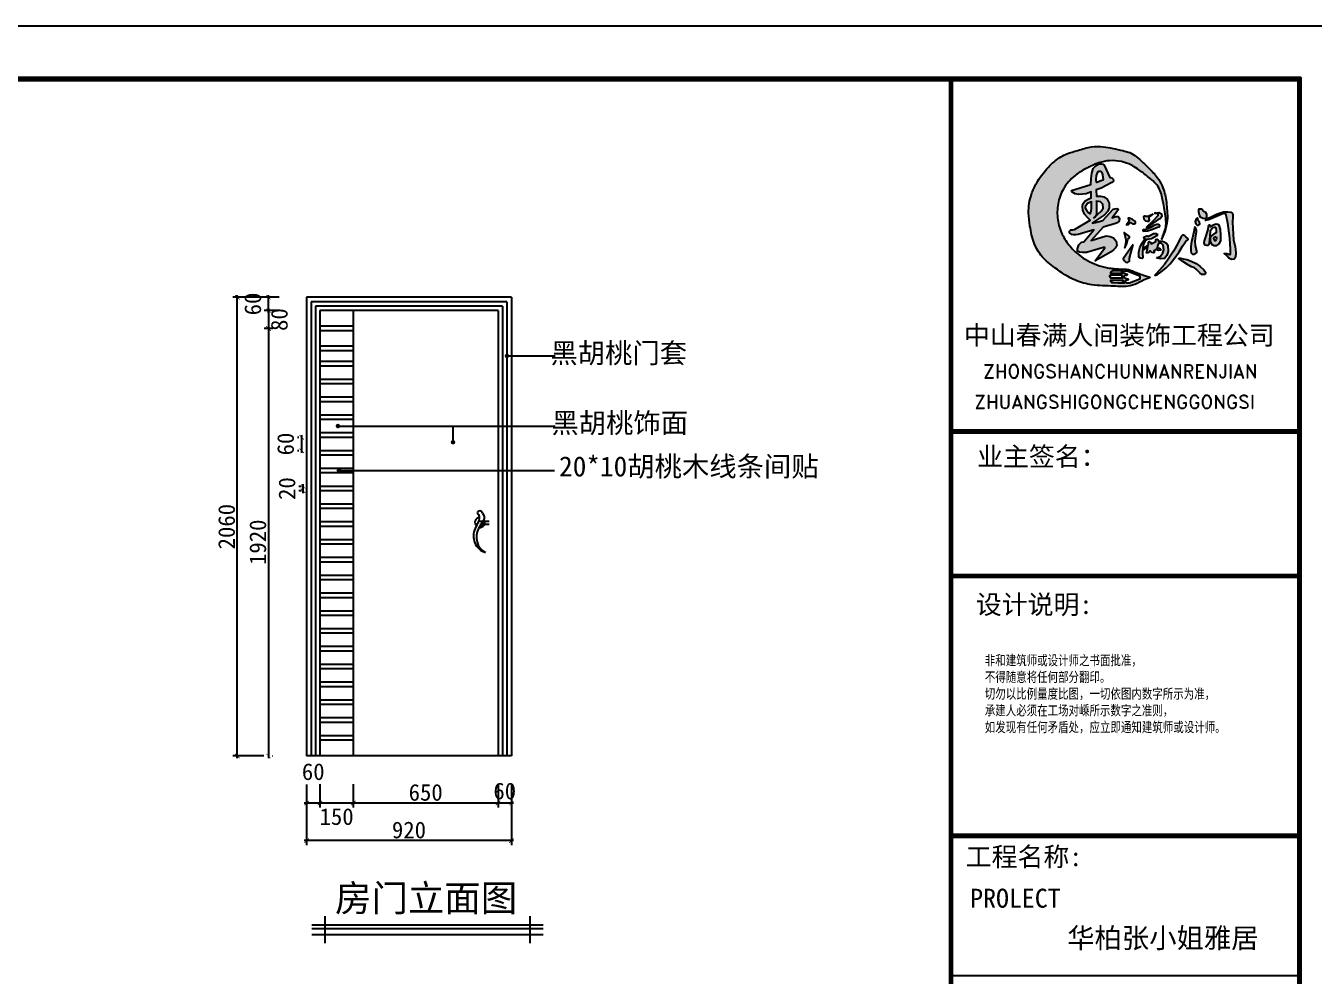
# Model space of a CAD drawing. Header units: millimetres. Extents: x 71641 to 191108, y -23091 to 29972.
# Drawn here: x 113470 to 119255, y -5407 to -1139 of the extents above; entities that cross this region are included whole.
import ezdxf

# ---------------------------------------------------------------- set-up
doc = ezdxf.new("R2010")
doc.units = ezdxf.units.MM
doc.layers.add('00', color=1, linetype='Continuous')
doc.layers.add('家', color=1, linetype='Continuous')
doc.styles.add('2121212', font='SIMFANG.TTF', dxfattribs={"height": 180})
doc.styles.add('30', font='SimSun.ttf', dxfattribs={"height": 75})
doc.styles.add('ROMAND', font='romand.shx', dxfattribs={"height": 100})
doc.styles.get("Standard").update_dxf_attribs({"font": 'SimSun.ttf', "height": 150})
doc.styles.add('STYLE-50B', font='SimSun.ttf', dxfattribs={"width": 0.766, "height": 150})
doc.dimstyles.new('30', dxfattribs={"dimscale": 0, "dimtxt": 90, "dimasz": 20, "dimexe": 20, "dimexo": 20, "dimgap": 10, "dimtad": 1, "dimdec": 0, "dimzin": 0, "dimdsep": 46, "dimtxsty": '30', "dimblk": 'ARCHTICK', "dimcen": 20, "dimdle": 10, "dimclrd": 8, "dimclre": 8, "dimclrt": 2, "dimadec": 0, "dimazin": 0, "dimtfac": 1, "dimtdec": 0, "dimtmove": 2, "dimatfit": 3, "dimldrblk": 'DOT', "dimfxl": 0, "dimtolj": 2, "dimtzin": 0, "dimlwd": -1, "dimarcsym": 0})

# ---------------------------------------------------------------- blocks, each defined once
blk = doc.blocks.new('_ARCHTICK')
at = {"color": 0, "linetype": 'ByBlock', "const_width": 0.15}
blk.add_lwpolyline([(-0.5, -0.5), (0.5, 0.5)], dxfattribs=at)
blk = doc.blocks.new('*D420')
at = {"color": 8, "lineweight": -2}
for p, q in [((114730.4, -4597.1), (114730.4, -4818.4)), ((115650.4, -4596.7), (115650.4, -4818.4))]:
    blk.add_line(p, q, dxfattribs=at)
at = {"color": 8}
blk.add_line((115660.4, -4798.4), (114720.4, -4798.4), dxfattribs=at)
at = {"layer": 'Defpoints', "color": 0}
for p in [(114730.4, -4577.1), (115650.4, -4576.7), (114730.4, -4798.4)]:
    blk.add_point(p, dxfattribs=at)
at = {"color": 8, "xscale": 20, "yscale": 20, "zscale": 20, "rotation": 180}
blk.add_blockref('_ARCHTICK', (114730.4, -4798.4), dxfattribs=at)
at = {"color": 8, "xscale": 20, "yscale": 20, "zscale": 20}
blk.add_blockref('_ARCHTICK', (115650.4, -4798.4), dxfattribs=at)
at = {"color": 2, "insert": (115190.4, -4750.9), "char_height": 75, "attachment_point": 5, "style": '30'}
blk.add_mtext('\\A2;920', dxfattribs=at)
blk = doc.blocks.new('_Dot')
at = {"color": 0, "linetype": 'ByBlock', "lineweight": -2}
blk.add_line((-0.5, 0), (-1, 0), dxfattribs=at)
at = {"color": 0, "linetype": 'ByBlock', "const_width": 0.5}
blk.add_lwpolyline([(-0.25, 0, 1), (0.25, 0, 1)], format="xyb", close=True, dxfattribs=at)
blk = doc.blocks.new('DOT')
at = {"color": 0, "linetype": 'ByBlock'}
blk.add_line((-0.5, 0), (-1, 0), dxfattribs=at)
at = {"color": 0, "linetype": 'ByBlock', "const_width": 0.5}
blk.add_lwpolyline([(-0.25, 0, 1), (0.25, 0, 1)], format="xyb", close=True, dxfattribs=at)
blk = doc.blocks.new('*D421')
at = {"color": 8, "lineweight": -2}
for p, q in [((114790.4, -4545.3), (114790.4, -4649.6)), ((114940.4, -4545.3), (114940.4, -4649.6))]:
    blk.add_line(p, q, dxfattribs=at)
at = {"color": 8}
blk.add_line((114950.4, -4629.6), (114780.4, -4629.6), dxfattribs=at)
at = {"layer": 'Defpoints', "color": 0}
for p in [(114790.4, -4525.3), (114940.4, -4525.3), (114790.4, -4629.6)]:
    blk.add_point(p, dxfattribs=at)
at = {"color": 8, "xscale": 20, "yscale": 20, "zscale": 20, "rotation": 180}
blk.add_blockref('_ARCHTICK', (114790.4, -4629.6), dxfattribs=at)
at = {"color": 8, "xscale": 20, "yscale": 20, "zscale": 20}
blk.add_blockref('_ARCHTICK', (114940.4, -4629.6), dxfattribs=at)
at = {"color": 2, "insert": (114865.4, -4690.9), "char_height": 75, "attachment_point": 5, "style": '30'}
blk.add_mtext('\\A2;150', dxfattribs=at)
blk = doc.blocks.new('*D438')
at = {"color": 8, "lineweight": -2}
for p, q in [((114940.4, -4545.3), (114940.4, -4649.6)), ((115590.4, -4545.3), (115590.4, -4649.6))]:
    blk.add_line(p, q, dxfattribs=at)
at = {"color": 8}
blk.add_line((115600.4, -4629.6), (114930.4, -4629.6), dxfattribs=at)
at = {"layer": 'Defpoints', "color": 0}
for p in [(114940.4, -4525.3), (115590.4, -4525.3), (114940.4, -4629.6)]:
    blk.add_point(p, dxfattribs=at)
at = {"color": 8, "xscale": 20, "yscale": 20, "zscale": 20, "rotation": 180}
blk.add_blockref('_ARCHTICK', (114940.4, -4629.6), dxfattribs=at)
at = {"color": 8, "xscale": 20, "yscale": 20, "zscale": 20}
blk.add_blockref('_ARCHTICK', (115590.4, -4629.6), dxfattribs=at)
at = {"color": 2, "insert": (115265.4, -4582.1), "char_height": 75, "attachment_point": 5, "style": '30'}
blk.add_mtext('\\A2;650', dxfattribs=at)
blk = doc.blocks.new('*D439')
at = {"color": 8, "lineweight": -2}
for p, q in [((114537.9, -2358.2), (114399.2, -2358.2)), ((114537.9, -4418.2), (114399.2, -4418.2))]:
    blk.add_line(p, q, dxfattribs=at)
at = {"color": 8}
blk.add_line((114419.2, -4428.2), (114419.2, -2348.2), dxfattribs=at)
at = {"layer": 'Defpoints', "color": 0}
for p in [(114419.2, -2358.2), (114557.9, -2358.2), (114557.9, -4418.2)]:
    blk.add_point(p, dxfattribs=at)
at = {"color": 8, "xscale": 20, "yscale": 20, "zscale": 20}
for p, rotation in [((114419.2, -2358.2), 90), ((114419.2, -4418.2), 270)]:
    blk.add_blockref('_ARCHTICK', p, dxfattribs=dict(at, rotation=rotation))
at = {"color": 2, "insert": (114371.7, -3388.2), "char_height": 75, "attachment_point": 5, "rotation": 90, "style": '30'}
blk.add_mtext('\\A2;2060', dxfattribs=at)
blk = doc.blocks.new('*D440')
at = {"color": 8, "lineweight": -2}
for p, q in [((114578.7, -2498.2), (114539.4, -2498.2)), ((114577.9, -4418.2), (114579.4, -4418.2))]:
    blk.add_line(p, q, dxfattribs=at)
at = {"color": 8}
blk.add_line((114559.4, -2488.2), (114559.4, -4428.2), dxfattribs=at)
at = {"layer": 'Defpoints', "color": 0}
for p in [(114598.7, -2498.2), (114557.9, -4418.2), (114559.4, -4418.2)]:
    blk.add_point(p, dxfattribs=at)
at = {"color": 8, "xscale": 20, "yscale": 20, "zscale": 20}
for p, rotation in [((114559.4, -2498.2), 90), ((114559.4, -4418.2), 270)]:
    blk.add_blockref('_ARCHTICK', p, dxfattribs=dict(at, rotation=rotation))
at = {"color": 2, "insert": (114511.9, -3458.2), "char_height": 75, "attachment_point": 5, "rotation": 90, "style": '30'}
blk.add_mtext('\\A2;1920', dxfattribs=at)
blk = doc.blocks.new('*D441')
at = {"color": 8, "lineweight": -2}
for p, q in [((114730.4, -4545.6), (114730.4, -4649.6)), ((114790.4, -4545.3), (114790.4, -4649.6))]:
    blk.add_line(p, q, dxfattribs=at)
at = {"color": 8}
blk.add_line((114800.4, -4629.6), (114720.4, -4629.6), dxfattribs=at)
at = {"layer": 'Defpoints', "color": 0}
for p in [(114730.4, -4525.6), (114790.4, -4525.3), (114730.4, -4629.6)]:
    blk.add_point(p, dxfattribs=at)
at = {"color": 8, "xscale": 20, "yscale": 20, "zscale": 20, "rotation": 180}
blk.add_blockref('_ARCHTICK', (114730.4, -4629.6), dxfattribs=at)
at = {"color": 8, "xscale": 20, "yscale": 20, "zscale": 20}
blk.add_blockref('_ARCHTICK', (114790.4, -4629.6), dxfattribs=at)
at = {"color": 2, "insert": (114760.4, -4489.1), "char_height": 75, "attachment_point": 5, "style": '30'}
blk.add_mtext('\\A2;60', dxfattribs=at)
blk = doc.blocks.new('*D415')
at = {"color": 8, "lineweight": -2}
for p, q in [((114695.3, -2987.2), (114689.2, -2987.2)), ((114695.3, -3047.2), (114689.2, -3047.2))]:
    blk.add_line(p, q, dxfattribs=at)
at = {"color": 8}
blk.add_line((114709.2, -3057.2), (114709.2, -2977.2), dxfattribs=at)
at = {"layer": 'Defpoints', "color": 0}
for p in [(114709.2, -2987.2), (114715.3, -2987.2), (114715.3, -3047.2)]:
    blk.add_point(p, dxfattribs=at)
at = {"color": 8, "xscale": 20, "yscale": 20, "zscale": 20}
for p, rotation in [((114709.2, -2987.2), 90), ((114709.2, -3047.2), 270)]:
    blk.add_blockref('_ARCHTICK', p, dxfattribs=dict(at, rotation=rotation))
at = {"color": 2, "insert": (114636.7, -3017.2), "char_height": 75, "attachment_point": 5, "rotation": 90, "style": '30'}
blk.add_mtext('\\A2;60', dxfattribs=at)
blk = doc.blocks.new('*D416')
at = {"color": 8, "lineweight": -2}
for p, q in [((114708.4, -3207.2), (114695.3, -3207.2)), ((114708.4, -3227.2), (114695.3, -3227.2))]:
    blk.add_line(p, q, dxfattribs=at)
at = {"color": 8}
blk.add_line((114715.3, -3237.2), (114715.3, -3197.2), dxfattribs=at)
at = {"layer": 'Defpoints', "color": 0}
for p in [(114715.3, -3207.2), (114728.4, -3207.2), (114728.4, -3227.2)]:
    blk.add_point(p, dxfattribs=at)
at = {"color": 8, "xscale": 20, "yscale": 20, "zscale": 20}
for p, rotation in [((114715.3, -3207.2), 90), ((114715.3, -3227.2), 270)]:
    blk.add_blockref('_ARCHTICK', p, dxfattribs=dict(at, rotation=rotation))
at = {"color": 2, "insert": (114642.8, -3217.2), "char_height": 75, "attachment_point": 5, "rotation": 90, "style": '30'}
blk.add_mtext('\\A2;20', dxfattribs=at)
blk = doc.blocks.new('*D417')
at = {"color": 8, "lineweight": -2}
for p, q in [((114608, -2358.2), (114539.4, -2358.2)), ((114608, -2418.2), (114539.4, -2418.2))]:
    blk.add_line(p, q, dxfattribs=at)
at = {"color": 8}
blk.add_line((114559.4, -2428.2), (114559.4, -2348.2), dxfattribs=at)
at = {"layer": 'Defpoints', "color": 0}
for p in [(114559.4, -2358.2), (114628, -2358.2), (114628, -2418.2)]:
    blk.add_point(p, dxfattribs=at)
at = {"color": 8, "xscale": 20, "yscale": 20, "zscale": 20}
for p, rotation in [((114559.4, -2358.2), 90), ((114559.4, -2418.2), 270)]:
    blk.add_blockref('_ARCHTICK', p, dxfattribs=dict(at, rotation=rotation))
at = {"color": 2, "insert": (114489.3, -2388.2), "char_height": 75, "attachment_point": 5, "rotation": 90, "style": '30'}
blk.add_mtext('\\A2;60', dxfattribs=at)
blk = doc.blocks.new('*D418')
at = {"color": 8, "lineweight": -2}
for p, q in [((114608, -2418.2), (114539.4, -2418.2)), ((114578.7, -2498.2), (114539.4, -2498.2))]:
    blk.add_line(p, q, dxfattribs=at)
at = {"color": 8}
blk.add_line((114559.4, -2408.2), (114559.4, -2508.2), dxfattribs=at)
at = {"layer": 'Defpoints', "color": 0}
for p in [(114628, -2418.2), (114559.4, -2498.2), (114598.7, -2498.2)]:
    blk.add_point(p, dxfattribs=at)
at = {"color": 8, "xscale": 20, "yscale": 20, "zscale": 20}
for p, rotation in [((114559.4, -2418.2), 90), ((114559.4, -2498.2), 270)]:
    blk.add_blockref('_ARCHTICK', p, dxfattribs=dict(at, rotation=rotation))
at = {"color": 2, "insert": (114608.4, -2458.2), "char_height": 75, "attachment_point": 5, "rotation": 90, "style": '30'}
blk.add_mtext('\\A2;80', dxfattribs=at)
blk = doc.blocks.new('*D419')
at = {"color": 8, "lineweight": -2}
for p, q in [((115590.4, -4545.3), (115590.4, -4649.6)), ((115650.4, -4545.3), (115650.4, -4649.6))]:
    blk.add_line(p, q, dxfattribs=at)
at = {"color": 8}
blk.add_line((115660.4, -4629.6), (115580.4, -4629.6), dxfattribs=at)
at = {"layer": 'Defpoints', "color": 0}
for p in [(115590.4, -4525.3), (115650.4, -4525.3), (115590.4, -4629.6)]:
    blk.add_point(p, dxfattribs=at)
at = {"color": 8, "xscale": 20, "yscale": 20, "zscale": 20, "rotation": 180}
blk.add_blockref('_ARCHTICK', (115590.4, -4629.6), dxfattribs=at)
at = {"color": 8, "xscale": 20, "yscale": 20, "zscale": 20}
blk.add_blockref('_ARCHTICK', (115650.4, -4629.6), dxfattribs=at)
at = {"color": 2, "insert": (115620.4, -4575.9), "char_height": 75, "attachment_point": 5, "style": '30'}
blk.add_mtext('\\A2;60', dxfattribs=at)

msp = doc.modelspace()

# ---------------------------------------------------------------- hatches: boundary and pattern name
at = {"lineweight": -2}
h = msp.add_hatch(color=8, dxfattribs=at)
edge = h.paths.add_edge_path()
edge.add_spline(control_points=[(118265, -2206.6), (118255.3, -2202.6), (118233.2, -2191.8), (118193.9, -2165.9), (118152.7, -2124.9), (118128.8, -2087.1), (118120, -2066.8), (118119.6, -2065.9)], knot_values=[22078.908695, 22078.908695, 22078.908695, 22078.908695, 22412.037046, 22864.417059, 23573.352389, 24248.663515, 24278.339872, 24278.339872, 24278.339872, 24278.339872], degree=3, periodic=0)
edge.add_line((118119.6, -2065.9), (117987.3, -2081))
edge.add_spline(control_points=[(117987.3, -2081), (117990.1, -2092.8), (117999.9, -2126.7), (118031.7, -2180.5), (118099, -2233.2), (118171.8, -2282.1), (118234.7, -2298.9), (118262, -2302.5), (118264.3, -2302.8)], knot_values=[12526.980967, 12526.980967, 12526.980967, 12526.980967, 12912.76376, 13656.443057, 14467.926065, 15619.199217, 16432.672519, 16505.49519, 16505.49519, 16505.49519, 16505.49519], degree=3, periodic=0)
edge.add_line((118264.3, -2302.8), (118265, -2206.6))
edge = h.paths.add_edge_path()
edge.add_spline(control_points=[(118119.6, -2065.9), (118110.8, -2045.3), (118098.8, -1999.9), (118103, -1929.1), (118123.5, -1877.6), (118141.3, -1852.7), (118145.7, -1847.2)], knot_values=[24278.339872, 24278.339872, 24278.339872, 24278.339872, 24990.75798, 25753.853245, 26502.771788, 26725.483087, 26725.483087, 26725.483087, 26725.483087], degree=3, periodic=0)
edge.add_line((118145.7, -1847.2), (118058.3, -1777.6))
edge.add_spline(control_points=[(118058.3, -1777.6), (118057.2, -1778.8), (118038.9, -1799.4), (118010.5, -1836.9), (117980, -1903.4), (117968.8, -1971), (117978, -2032.6), (117984, -2066.9), (117987.3, -2081)], knot_values=[9052.726852, 9052.726852, 9052.726852, 9052.726852, 9101.944213, 9929.860353, 10544.164147, 11423.717054, 12065.484855, 12526.980967, 12526.980967, 12526.980967, 12526.980967], degree=3, periodic=0)
edge.add_line((117987.3, -2081), (118119.6, -2065.9))
edge = h.paths.add_edge_path()
edge.add_spline(control_points=[(118145.7, -1847.2), (118158.3, -1831.3), (118186.2, -1805.2), (118223.9, -1783.1), (118260.6, -1764.7), (118297.9, -1748.8), (118347.9, -1742.1), (118380.3, -1746.2), (118395.6, -1750.2)], knot_values=[26725.483087, 26725.483087, 26725.483087, 26725.483087, 27368.223838, 27920.784045, 28117.800611, 28678.884262, 29205.082751, 29708.300033, 29708.300033, 29708.300033, 29708.300033], degree=3, periodic=0)
edge.add_line((118395.6, -1750.2), (118407.9, -1702.4))
edge.add_spline(control_points=[(118407.9, -1702.4), (118403.8, -1701.4), (118370.6, -1693.8), (118320.9, -1681.3), (118251, -1679.2), (118197.9, -1698.8), (118140.7, -1712.8), (118094.2, -1740.4), (118068.7, -1766), (118058.3, -1777.6)], knot_values=[5035.937639, 5035.937639, 5035.937639, 5035.937639, 5168.823273, 6115.22021, 6678.484335, 7362.56903, 7901.570556, 8555.150084, 9052.726852, 9052.726852, 9052.726852, 9052.726852], degree=3, periodic=0)
edge.add_line((118058.3, -1777.6), (118145.7, -1847.2))
edge = h.paths.add_edge_path()
edge.add_spline(control_points=[(118395.6, -1750.2), (118398.3, -1750.9), (118413.8, -1755.2), (118439, -1766), (118474.7, -1790), (118515.4, -1820.3), (118563, -1862.7), (118577.6, -1931.7), (118587.2, -1984), (118590.6, -2019.7), (118589.5, -2041.2), (118586.8, -2056), (118567, -2104.2), (118571.7, -2094.2), (118578.2, -2080.5), (118588.7, -2050.4), (118598.7, -2004.5), (118593.6, -1961.2), (118590.5, -1912.5), (118578.1, -1864.3), (118549.7, -1816), (118517.8, -1782.5), (118477.3, -1744.5), (118444.3, -1712.8), (118414.4, -1704), (118407.9, -1702.4)], knot_values=[29708.300033, 29708.300033, 29708.300033, 29708.300033, 29797.016202, 30219.334531, 30576.066107, 31166.961224, 31854.609826, 32527.805429, 33346.145394, 33558.688985, 33686.826136, 33998.293275, 34349.980564, 34349.980564, 34349.980564, 34833.989407, 35367.457213, 35826.6748, 36215.832047, 36925.939156, 37388.482191, 37988.741176, 38391.375961, 39174.849041, 39385.918203, 39385.918203, 39385.918203, 39385.918203], degree=3, periodic=0)
edge.add_line((118407.9, -1702.4), (118395.6, -1750.2))
h = msp.add_hatch(color=8, dxfattribs=at)
h.paths.add_polyline_path([(118325.1, -1917), (118311.2, -1907.5), (118296.4, -1904), (118277.3, -1904), (118276.5, -1875.4), (118299, -1867.6), (118345.9, -1843.3), (118353.7, -1837.3), (118352.8, -1826.9), (118346.8, -1821.7), (118338.1, -1819.9), (118312.9, -1765.3), (118306.8, -1760.1), (118299, -1758.4), (118289.5, -1759.2), (118276.5, -1767), (118263.5, -1780), (118256.5, -1800.9), (118253.1, -1825.1), (118252.2, -1851.1), (118165.4, -1878.9), (118167.2, -1884.9), (118181.9, -1893.6), (118198.4, -1897.1), (118214.9, -1895.4), (118231.4, -1892.8), (118253.1, -1884.9), (118253.1, -1911), (118242.6, -1915.3), (118226.2, -1924.8), (118216.6, -1938.7), (118214.9, -1952.6), (118215.7, -1966.4), (118223.6, -1984.7), (118238.3, -2001.1), (118249.6, -2011.5), (118178.4, -2053.1), (118171.5, -2054.9), (118162.8, -2055.7), (118156.8, -2060.9), (118156.8, -2068.7), (118167.2, -2075.7), (118176.7, -2077.4), (118185.4, -2077.4), (118195.8, -2075.7), (118266.1, -2054.9), (118221, -2108.6), (118209.7, -2111.2), (118198.4, -2122.5), (118192.3, -2139.8), (118192.3, -2151.1), (118201, -2155.4), (118214.9, -2156.3), (118232.2, -2156.3), (118308.6, -2133.8), (118314.7, -2134.6), (118315.5, -2136.4), (118271.3, -2194.5), (118344.2, -2153.7), (118356.3, -2143.3), (118363.2, -2135.5), (118368.4, -2123.4), (118365.8, -2106), (118353.7, -2091.3), (118338.9, -2084.4), (118320.7, -2082.6), (118253.1, -2103.4), (118253.1, -2102.6), (118307.7, -2042.7), (118363.2, -2027.1), (118370.2, -2023.7), (118379.7, -2015.9), (118381.5, -2002.9), (118374.5, -1995.9), (118364.1, -1995.9), (118348.5, -2001.1), (118373.7, -1969), (118374.5, -1962.1), (118369.3, -1959.5), (118360.6, -1960.4), (118352.8, -1962.1), (118306, -2013.3), (118273.9, -2022.8), (118259.1, -2025.4), (118259.1, -2023.7), (118286, -2006.3), (118313.8, -1987.3), (118328.5, -1970.8), (118334.6, -1956), (118334.6, -1936.1)])
h.paths.add_polyline_path([(118306.8, -1939.6), (118307.7, -1957.8), (118299, -1970.8), (118284.3, -1984.7), (118275.2, -1992.5), (118272.1, -1996.8), (118265.2, -2001.1), (118275.2, -1992.5), (118276.5, -1990.7), (118277.3, -1979.4), (118278.2, -1924.8), (118278.2, -1925.7), (118296.4, -1930)], flags=16)
h.paths.add_polyline_path([(118253.1, -1958.6), (118252.2, -1970.8), (118249.6, -1979.4), (118248.7, -1982.9), (118238.3, -1976), (118232.2, -1966.4), (118228.8, -1956), (118230.5, -1946.5), (118237.4, -1936.1), (118250.5, -1929.2), (118253.9, -1926.6)], flags=16)
h.paths.add_polyline_path([(118275.6, -1843.3), (118274.7, -1829.5), (118276.5, -1811.3), (118281.7, -1795.6), (118288.6, -1793), (118297.3, -1793), (118304.2, -1801.7), (118307.7, -1818.2), (118308.6, -1828.6)], flags=16)
h = msp.add_hatch(color=8, dxfattribs=at)
h.paths.add_polyline_path([(118603, -2183), (118583.1, -2210.7), (118560.6, -2237), (118542.6, -2255.8), (118540.7, -2256.9), (118539.6, -2258.8), (118544.1, -2259.5), (118551.2, -2255.8), (118567, -2245.6), (118590.6, -2225.4), (118608.6, -2207.4), (118625.5, -2187.1), (118649.2, -2154.1), (118663.4, -2129), (118678.1, -2108.4), (118688.9, -2098.2), (118688.1, -2095.6), (118675.1, -2082.1), (118670.9, -2080.6), (118669.1, -2079.1), (118664.2, -2079.1), (118660.8, -2081.7), (118657.8, -2085.8), (118643.2, -2116.6), (118624, -2151.1)])
h.paths.add_polyline_path([(118683.3, -2189), (118666.4, -2184.9), (118655.5, -2183), (118648, -2183), (118647.7, -2184.5), (118649.5, -2186), (118665.3, -2196.9), (118685.9, -2211.5), (118704.7, -2221.2), (118710.7, -2222.4), (118716, -2225), (118726.9, -2233.2), (118741.5, -2248.3), (118750.1, -2255.8), (118757.6, -2256.1), (118761.8, -2255.8), (118766.6, -2251.6), (118767.4, -2245.3), (118759.9, -2235.1), (118741.9, -2219), (118724.6, -2206.6), (118703.6, -2195.7)])
h.paths.add_polyline_path([(118700.9, -2149.2), (118703.4, -2158), (118708.7, -2164.3), (118715.5, -2164.7), (118722.8, -2161.8), (118727.6, -2157), (118727.6, -2148.8), (118722.3, -2126.5), (118720.8, -2106.1), (118724.2, -2081.4), (118726.1, -2064.9), (118726.1, -2056.7), (118724.2, -2049.4), (118722.3, -2045.1), (118720.3, -2043.6), (118718.4, -2044.6), (118714.5, -2063.5), (118708.7, -2091.6), (118704.8, -2108.1), (118700.9, -2130.3)])
h.paths.add_polyline_path([(118740.7, -2022.3), (118737.8, -2018), (118732.9, -2012.1), (118733.4, -2007.3), (118732.4, -2004.4), (118730.5, -2002.5), (118727.4, -2003.7), (118726.6, -2006.3), (118723.7, -2009.7), (118721.3, -2017.5), (118723.2, -2027.6), (118729.1, -2033.9), (118735.8, -2034.4), (118741.2, -2030.1)])
h.paths.add_polyline_path([(118739.7, -1989.9), (118746.5, -1999.1), (118756.7, -2004.4), (118764.4, -2005.4), (118770.3, -2002.9), (118772.2, -1996.2), (118772.2, -1986), (118770.3, -1981.6), (118765.4, -1974.8), (118758.6, -1971.5), (118753.3, -1965.2), (118747.5, -1960.8), (118742.1, -1960.3), (118742.1, -1961.3), (118738.8, -1960.8), (118737.3, -1964.2), (118736.8, -1975.8)])
h.paths.add_polyline_path([(118867.2, -2025.2), (118876.4, -2092.6), (118879.8, -2141.5), (118879.3, -2164.3), (118875, -2165.7), (118863.3, -2161.4), (118856.6, -2160.9), (118851.7, -2161.8), (118864.3, -2173.5), (118872.6, -2182.7), (118883.7, -2189), (118895.3, -2187), (118901.2, -2178.3), (118903.1, -2158.4), (118902.6, -2143.4), (118900.2, -2131.3), (118893.4, -2099.8), (118891, -2074.2), (118888.6, -2021.3), (118890, -1996.2), (118890, -1986), (118887.6, -1980.7), (118880.8, -1976.3), (118867.2, -1973.9), (118847.8, -1974.8), (118816.3, -1985.5), (118784.3, -2001), (118771.2, -2008.8), (118767.9, -2013), (118773.7, -2012.1), (118784.8, -2008.3), (118847.8, -1981.6), (118853.2, -1981.1), (118856.6, -1981.1), (118859.9, -1988.9)])
h.paths.add_polyline_path([(118789.2, -2058.2), (118793.5, -2052.8), (118802.3, -2044.6), (118807.1, -2042.7), (118810.5, -2042.7), (118812.9, -2046.1), (118814.9, -2058.2), (118815.8, -2068.8), (118801.3, -2075.6), (118791.1, -2084.3), (118788.2, -2091.6), (118788.2, -2106.1), (118794, -2119.7), (118806.1, -2126), (118818.3, -2125), (118828.9, -2118.2), (118836.2, -2105.2), (118835.7, -2079.5), (118834.3, -2054.3), (118828.4, -2034.4), (118822.6, -2030.6), (118814.9, -2030.1), (118806.1, -2033), (118796.4, -2037.8), (118790.1, -2041.2), (118787.7, -2036.4), (118785.3, -2033.9), (118781.9, -2034.9), (118780.9, -2036.4), (118779.5, -2040.7), (118777, -2053.8), (118764.4, -2095.5), (118760.6, -2105.2), (118759.6, -2112.9), (118760.6, -2117.8), (118764.4, -2122.6), (118771.7, -2124.5), (118779, -2124.5), (118783.4, -2120.7), (118785.8, -2112.9), (118786.7, -2099.3), (118788.2, -2085.8)])
h.paths.add_polyline_path([(118808.1, -2088.2), (118804.7, -2094), (118806.6, -2100.3), (118809, -2105.2), (118812.4, -2104.2), (118815.3, -2099.3), (118816.3, -2092.6), (118815.8, -2084.8)], flags=17)
h = msp.add_hatch(color=8, dxfattribs=at)
h.paths.add_polyline_path([(118552.4, -2043.6), (118561.1, -2041.9), (118561.9, -2035.8), (118561.1, -2034.9), (118554.1, -2031.5), (118548, -2031.5), (118535.9, -2035.8), (118519.4, -2046.2), (118499.5, -2053.1), (118492.5, -2054.9), (118489, -2054.9), (118486.4, -2056.6), (118489, -2060.9), (118506.4, -2060.1), (118526.4, -2054)])
h.paths.add_polyline_path([(118532.4, -2015), (118502.1, -2042.7), (118508.1, -2041), (118555, -2008.9), (118563.7, -2005.5), (118571.5, -1995.9), (118569.7, -1982.9), (118559.3, -1977.7), (118544, -1979.8), (118540.2, -1982), (118555, -1983), (118555, -1990.7)])
h.paths.add_polyline_path([(118499.5, -2016.7), (118508.1, -2018.5), (118513.3, -2017.6), (118514.2, -2010.7), (118512.5, -2005.5), (118513.3, -1999.4), (118518.5, -1994.2), (118532.4, -1982.9), (118509.9, -1993.3), (118506.4, -1994.2), (118498.6, -1994.2), (118495.1, -1992.5), (118490.8, -1995.1), (118491.6, -2008.1)])
h.paths.add_polyline_path([(118438.7, -2008.9), (118426.6, -2002.9), (118417.9, -2002.9), (118423.1, -2011.5), (118424, -2015.9), (118411.8, -2033.2), (118421.4, -2031.5), (118430.9, -2022.8), (118439.6, -2028.9), (118446.5, -2028.9), (118452.6, -2024.5), (118453.5, -2021.1), (118449.1, -2014.1)])
h.paths.add_polyline_path([(118402.3, -2067), (118402.3, -2067.9), (118409.2, -2100.8), (118409.2, -2106), (118408.4, -2119), (118404.9, -2136.4), (118413.6, -2117.3), (118417.9, -2096.5), (118424.8, -2093), (118426.6, -2088.7), (118425.7, -2085.2)])
h.paths.add_polyline_path([(118397.1, -2185.8), (118404, -2194.5), (118409.2, -2200.5), (118417, -2201.4), (118425.7, -2195.3), (118425.7, -2182.3), (118442.2, -2121.6)])
h.paths.add_polyline_path([(118548.9, -2081.8), (118551.5, -2075.7), (118543.7, -2072.2), (118533.3, -2072.2), (118520.3, -2079.2), (118508.1, -2084.4), (118503.8, -2082.6), (118490.8, -2088.7), (118492.5, -2093), (118497.7, -2096.5), (118496, -2099.1), (118491.6, -2100), (118482.1, -2113.8), (118471.7, -2135.5), (118467.4, -2154.6), (118468.2, -2178), (118475.2, -2182.3), (118483, -2183.2), (118486.4, -2180.6), (118485.6, -2172.8), (118483.8, -2165.8), (118484.7, -2148.5), (118508.1, -2130.3), (118504.7, -2145.9), (118502.1, -2158.9), (118508.1, -2158), (118512.5, -2157.2), (118519.4, -2149.4), (118525.5, -2157.2), (118533.3, -2158.9), (118537.6, -2155.4), (118535, -2150.2), (118538.5, -2147.6), (118544.6, -2144.2), (118547.2, -2141.6), (118551.5, -2145.9), (118556.7, -2148.5), (118564.5, -2146.8), (118566.3, -2143.3), (118563.7, -2139.8), (118559.3, -2138.1), (118549.8, -2134.6), (118551.5, -2128.6), (118556.7, -2115.6), (118568, -2115.6), (118577.5, -2123.4), (118580.1, -2145), (118574.9, -2158.9), (118565.4, -2172.8), (118555.9, -2178), (118547.2, -2179.7), (118552.4, -2182.3), (118567.1, -2184.9), (118582.7, -2183.2), (118594, -2170.2), (118599.2, -2152), (118597.5, -2124.2), (118591.4, -2114.7), (118581.9, -2108.6), (118574.1, -2106), (118557.6, -2106), (118555, -2101.7), (118548.9, -2097.4), (118543.7, -2098.2), (118543.7, -2100.8), (118543.7, -2107.8), (118523.7, -2118.2), (118522, -2113.8), (118514.2, -2107.8), (118511.6, -2110.4), (118511.6, -2113.8), (118511.6, -2122.5), (118494.3, -2133.8), (118485.6, -2142.4), (118486.4, -2136.4), (118489, -2119), (118496.9, -2104.3), (118503.8, -2099.1), (118524.6, -2095.6)])
h = msp.add_hatch(color=8, dxfattribs=at)
edge = h.paths.add_edge_path()
edge.add_spline(control_points=[(118264.3, -2302.8), (118293.8, -2306.5), (118348, -2306.4), (118438.9, -2315.4), (118482.5, -2282.7), (118521, -2268.2), (118492.9, -2260.5), (118480.4, -2255.4), (118450.4, -2244.8), (118432.1, -2236.5), (118411.9, -2231.4), (118388.5, -2231.9), (118358.6, -2229.9), (118320.7, -2225.2), (118289.9, -2216.6), (118269.6, -2208.6), (118265, -2206.6)], knot_values=[16505.49519, 16505.49519, 16505.49519, 16505.49519, 17462.307767, 18254.424733, 19263.770823, 19286.294409, 19393.463502, 19769.722666, 20039.931175, 20323.71298, 20426.202415, 20700.644692, 21064.187457, 21384.09699, 21917.120996, 22078.908695, 22078.908695, 22078.908695, 22078.908695], degree=3, periodic=0)
edge.add_line((118265, -2206.6), (118264.3, -2302.8))
h.paths.add_polyline_path([(118338.1, -2265.6), (118337.9, -2260), (118340.8, -2257.3), (118394, -2259.1), (118393.6, -2261), (118393, -2265), (118392.9, -2267), (118394.9, -2272.3), (118339.9, -2270.6)], flags=16)
h.paths.add_polyline_path([(118342, -2280.6), (118397.6, -2282), (118397.1, -2284.2), (118396.7, -2286.4), (118397.4, -2288.6), (118398.2, -2290.8), (118400.1, -2292.6), (118402, -2294.4), (118350.8, -2292.6, -0.485719)], flags=16)
h.paths.add_polyline_path([(118342.6, -2250.6, -0.499354), (118352, -2238.2), (118394.3, -2238.5), (118394.6, -2238.2), (118394.6, -2238.5), (118392.7, -2240.1), (118390.8, -2242), (118390.2, -2247.9), (118391.1, -2251.2, -0.17168), (118390.2, -2251.4)], flags=16)
h.paths.add_polyline_path([(118398.3, -2248.8), (118398.8, -2245), (118401.2, -2242.4), (118404.3, -2240.6), (118408.9, -2239.6), (118413.5, -2240), (118414.9, -2240), (118471.7, -2261.7), (118472, -2276.4), (118425.8, -2294.4), (118422.5, -2295.2), (118420.3, -2295.4), (118414.5, -2294.3), (118409.6, -2291.1), (118407.3, -2286.7), (118408.2, -2282.7), (118411.7, -2280.6), (118420.8, -2277.6), (118407.6, -2273.5), (118403.6, -2271), (118401.4, -2266.7), (118402.2, -2262.9), (118405.5, -2260.9), (118411.3, -2258.4), (118417, -2255.9), (118401.1, -2251.4)], flags=16)

# ---------------------------------------------------------------- linework, layer by layer
at = {"color": 3, "lineweight": -2}
for p, q in [((119195.2, -1371.3), (107713.6, -1371.3)), ((117618.4, -9377.5), (117618.4, -1384.7)), ((117625, -9377.5), (117625, -1384.7)), ((117631.7, -9377.5), (117631.7, -1384.7)), ((119195.2, -9390.9), (119195.2, -1371.3))]:
    msp.add_line(p, q, dxfattribs=at)
at = {"color": 3}
for p, q in [((115650.4, -2358.2), (114730.4, -2358.2)), ((114730.4, -2358.2), (114730.4, -4418.2)), ((115650.4, -2358.2), (115650.4, -4418.2)), ((115590.4, -2418.2), (114790.4, -2418.2)), ((114790.4, -2418.2), (114790.4, -4418.2)), ((114940.4, -2418.2), (114940.4, -4418.2)), ((115590.4, -2418.2), (115590.4, -4418.2)), ((114940.4, -2488.2), (114790.4, -2488.2)), ((114940.4, -2508.2), (114790.4, -2508.2)), ((114940.4, -2578.2), (114790.4, -2578.2)), ((114940.4, -2598.2), (114790.4, -2598.2)), ((114940.4, -2647.2), (114790.4, -2647.2)), ((114940.4, -2667.2), (114790.4, -2667.2)), ((114940.4, -2727.2), (114790.4, -2727.2)), ((114940.4, -2747.2), (114790.4, -2747.2)), ((114940.4, -2807.2), (114790.4, -2807.2)), ((114940.4, -2827.2), (114790.4, -2827.2)), ((114940.4, -2887.2), (114790.4, -2887.2)), ((114940.4, -2907.2), (114790.4, -2907.2)), ((114940.4, -2967.2), (114790.4, -2967.2)), ((114940.4, -2987.2), (114790.4, -2987.2)), ((114940.4, -3047.2), (114790.4, -3047.2)), ((114940.4, -3067.2), (114790.4, -3067.2)), ((114940.4, -3127.2), (114790.4, -3127.2)), ((114940.4, -3147.2), (114790.4, -3147.2)), ((114940.4, -3207.2), (114790.4, -3207.2)), ((114940.4, -3227.2), (114790.4, -3227.2)), ((114940.4, -3287.2), (114790.4, -3287.2)), ((114940.4, -3307.2), (114790.4, -3307.2)), ((114940.4, -3367.2), (114790.4, -3367.2)), ((114940.4, -3387.2), (114790.4, -3387.2)), ((115508.2, -3377, 4541.7), (115529.2, -3377, 4541.7)), ((115508.6, -3363.3, 4541.7), (115529.2, -3363.3, 4541.7)), ((115529.5, -3377, 4541.7), (115550.6, -3377, 4541.7)), ((115530, -3363.3, 4541.7), (115550.6, -3363.3, 4541.7)), ((114940.4, -3447.2), (114790.4, -3447.2)), ((114940.4, -3467.2), (114790.4, -3467.2)), ((114940.4, -3527.2), (114790.4, -3527.2)), ((114940.4, -3547.2), (114790.4, -3547.2)), ((114940.4, -3607.2), (114790.4, -3607.2)), ((114940.4, -3627.2), (114790.4, -3627.2)), ((114940.4, -3687.2), (114790.4, -3687.2)), ((114940.4, -3707.2), (114790.4, -3707.2)), ((114940.4, -3767.2), (114790.4, -3767.2)), ((114940.4, -3787.2), (114790.4, -3787.2)), ((114940.4, -3847.2), (114790.4, -3847.2)), ((114940.4, -3867.2), (114790.4, -3867.2)), ((114940.4, -3927.2), (114790.4, -3927.2)), ((114940.4, -3947.2), (114790.4, -3947.2)), ((114940.4, -4007.2), (114790.4, -4007.2)), ((114940.4, -4027.2), (114790.4, -4027.2)), ((114940.4, -4087.2), (114790.4, -4087.2)), ((114940.4, -4107.2), (114790.4, -4107.2)), ((114940.4, -4167.2), (114790.4, -4167.2)), ((114940.4, -4187.2), (114790.4, -4187.2)), ((114940.4, -4247.2), (114790.4, -4247.2)), ((114940.4, -4267.2), (114790.4, -4267.2)), ((114940.4, -4327.2), (114790.4, -4327.2)), ((114940.4, -4347.2), (114790.4, -4347.2)), ((115650.4, -4418.2), (114730.4, -4418.2))]:
    msp.add_line(p, q, dxfattribs=at)
at = {"color": 165}
for p, q in [((115630.4, -2378.2), (114750.4, -2378.2)), ((114750.4, -2378.2), (114750.4, -4418.2)), ((115610.4, -2398.2), (114770.4, -2398.2)), ((114770.4, -2398.2), (114770.4, -4418.2)), ((115610.4, -2398.2), (115610.4, -4418.2)), ((115630.4, -2378.2), (115630.4, -4418.2))]:
    msp.add_line(p, q, dxfattribs=at)
at = {"color": 8, "lineweight": -2}
for p, q in [((117631.7, -2953.5), (119181.8, -2953.5)), ((117631.7, -2960.2), (119181.8, -2960.2)), ((117631.7, -2966.8), (119181.8, -2966.8)), ((117631.7, -3602.4), (119181.8, -3602.4)), ((117631.7, -3609.1), (119181.8, -3609.1)), ((117631.7, -3615.8), (119181.8, -3615.8)), ((117631.7, -4768.8), (119181.8, -4768.8)), ((117631.7, -4775.5), (119181.8, -4775.5)), ((117631.7, -4782.2), (119181.8, -4782.2)), ((117631.7, -5404), (119181.8, -5404))]:
    msp.add_line(p, q, dxfattribs=at)
at = {"color": 3, "lineweight": -2}
for points in [[(107713.6, -1371.3), (119195.2, -1371.3), (119195.2, -9390.9), (107713.6, -9390.9)], [(107720.1, -1377.8), (119188.7, -1377.8), (119188.7, -9384.4), (107720.1, -9384.4)], [(107726.6, -1384.3), (119182.2, -1384.3), (119182.2, -9377.9), (107726.6, -9377.9)]]:
    msp.add_lwpolyline(points, close=True, dxfattribs=at)
at = {"color": 8, "lineweight": -2}
for points in [[(118165.4, -1878.9), (118252.2, -1851.1), (118253.1, -1825.1), (118256.5, -1800.9), (118263.5, -1780), (118276.5, -1767), (118289.5, -1759.2), (118299, -1758.4), (118306.8, -1760.1), (118312.9, -1765.3), (118338.1, -1819.9), (118346.8, -1821.7), (118352.8, -1826.9), (118353.7, -1837.3), (118345.9, -1843.3), (118299, -1867.6), (118276.5, -1875.4), (118277.3, -1904), (118296.4, -1904), (118311.2, -1907.5), (118325.1, -1917), (118334.6, -1936.1), (118334.6, -1956), (118328.5, -1970.8), (118313.8, -1987.3), (118286, -2006.3), (118259.1, -2023.7), (118259.1, -2025.4), (118273.9, -2022.8), (118306, -2013.3), (118352.8, -1962.1), (118360.6, -1960.4), (118369.3, -1959.5), (118374.5, -1962.1), (118373.7, -1969), (118348.5, -2001.1), (118364.1, -1995.9), (118374.5, -1995.9), (118381.5, -2002.9), (118379.7, -2015.9), (118370.2, -2023.7), (118363.2, -2027.1), (118307.7, -2042.7), (118253.1, -2102.6), (118253.1, -2103.4), (118320.7, -2082.6), (118338.9, -2084.4), (118353.7, -2091.3), (118365.8, -2106), (118368.4, -2123.4), (118363.2, -2135.5), (118356.3, -2143.3), (118344.2, -2153.7), (118271.3, -2194.5), (118315.5, -2136.4), (118314.7, -2134.6), (118308.6, -2133.8), (118232.2, -2156.3), (118214.9, -2156.3), (118201, -2155.4), (118192.3, -2151.1), (118192.3, -2139.8), (118198.4, -2122.5), (118209.7, -2111.2), (118221, -2108.6), (118266.1, -2054.9), (118195.8, -2075.7), (118185.4, -2077.4), (118176.7, -2077.4), (118167.2, -2075.7), (118156.8, -2068.7), (118156.8, -2060.9), (118162.8, -2055.7), (118171.5, -2054.9), (118178.4, -2053.1), (118249.6, -2011.5), (118238.3, -2001.1), (118223.6, -1984.7), (118215.7, -1966.4), (118214.9, -1952.6), (118216.6, -1938.7), (118226.2, -1924.8), (118242.6, -1915.3), (118253.1, -1911), (118253.1, -1884.9), (118231.4, -1892.8), (118214.9, -1895.4), (118198.4, -1897.1), (118181.9, -1893.6), (118167.2, -1884.9)], [(118275.6, -1843.3), (118308.6, -1828.6), (118307.7, -1818.2), (118304.2, -1801.7), (118297.3, -1793), (118288.6, -1793), (118281.7, -1795.6), (118276.5, -1811.3), (118274.7, -1829.5)], [(118253.9, -1926.6), (118253.1, -1958.6), (118252.2, -1970.8), (118249.6, -1979.4), (118248.7, -1982.9), (118238.3, -1976), (118232.2, -1966.4), (118228.8, -1956), (118230.5, -1946.5), (118237.4, -1936.1), (118250.5, -1929.2)], [(118278.2, -1924.8), (118277.3, -1979.4), (118276.5, -1990.7), (118272.1, -1996.8), (118265.2, -2001.1), (118284.3, -1984.7), (118299, -1970.8), (118307.7, -1957.8), (118306.8, -1939.6), (118296.4, -1930), (118278.2, -1925.7)], [(118742.1, -1960.3), (118747.5, -1960.8), (118753.3, -1965.2), (118758.6, -1971.5), (118765.4, -1974.8), (118770.3, -1981.6), (118772.2, -1986), (118772.2, -1996.2), (118770.3, -2002.9), (118764.4, -2005.4), (118756.7, -2004.4), (118746.5, -1999.1), (118739.7, -1989.9), (118736.8, -1975.8), (118737.3, -1964.2), (118738.8, -1960.8), (118742.1, -1961.3)], [(118417.9, -2002.9), (118423.1, -2011.5), (118424, -2015.9), (118411.8, -2033.2), (118421.4, -2031.5), (118430.9, -2022.8), (118439.6, -2028.9), (118446.5, -2028.9), (118452.6, -2024.5), (118453.5, -2021.1), (118449.1, -2014.1), (118438.7, -2008.9), (118426.6, -2002.9)], [(118532.4, -1982.9), (118518.5, -1994.2), (118513.3, -1999.4), (118512.5, -2005.5), (118514.2, -2010.7), (118513.3, -2017.6), (118508.1, -2018.5), (118499.5, -2016.7), (118491.6, -2008.1), (118490.8, -1995.1), (118495.1, -1992.5), (118498.6, -1994.2), (118506.4, -1994.2), (118509.9, -1993.3)], [(118540.2, -1980.3), (118559.3, -1977.7), (118569.7, -1982.9), (118571.5, -1995.9), (118563.7, -2005.5), (118555, -2008.9), (118508.1, -2041), (118502.1, -2042.7), (118532.4, -2015), (118555, -1990.7), (118555, -1984.7), (118553.2, -1982.9), (118540.2, -1982), (118544.6, -1979.4)], [(118727.6, -2002.9), (118726.6, -2006.3), (118723.7, -2009.7), (118721.3, -2017.5), (118723.2, -2027.6), (118729.1, -2033.9), (118735.8, -2034.4), (118741.2, -2030.1), (118740.7, -2022.3), (118737.8, -2018), (118732.9, -2012.1), (118733.4, -2007.3), (118732.4, -2004.4), (118730.5, -2002.5), (118728.1, -2003.4)], [(118767.8, -2013.1), (118771.2, -2008.8), (118784.3, -2001), (118816.3, -1985.5), (118847.8, -1974.8), (118867.2, -1973.9), (118880.8, -1976.3), (118887.6, -1980.7), (118890, -1986), (118890, -1996.2), (118888.6, -2021.3), (118891, -2074.2), (118893.4, -2099.8), (118900.2, -2131.3), (118902.6, -2143.4), (118903.1, -2158.4), (118901.2, -2178.3), (118895.3, -2187), (118883.7, -2189), (118872.6, -2182.7), (118864.3, -2173.5), (118851.7, -2161.8), (118856.6, -2160.9), (118863.3, -2161.4), (118875, -2165.7), (118879.3, -2164.3), (118879.8, -2141.5), (118876.4, -2092.6), (118867.2, -2025.2), (118859.9, -1988.9), (118856.6, -1981.1), (118853.2, -1981.1), (118847.8, -1981.6), (118784.8, -2008.3), (118773.7, -2012.1), (118767.4, -2013.1)], [(118402.3, -2067.9), (118409.2, -2100.8), (118409.2, -2106), (118408.4, -2119), (118404.9, -2136.4), (118413.6, -2117.3), (118417.9, -2096.5), (118424.8, -2093), (118426.6, -2088.7), (118425.7, -2085.2), (118402.3, -2067)], [(118547.2, -2179.7), (118555.9, -2178), (118565.4, -2172.8), (118574.9, -2158.9), (118580.1, -2145), (118577.5, -2123.4), (118568, -2115.6), (118556.7, -2115.6), (118551.5, -2128.6), (118549.8, -2134.6), (118559.3, -2138.1), (118563.7, -2139.8), (118566.3, -2143.3), (118564.5, -2146.8), (118556.7, -2148.5), (118551.5, -2145.9), (118547.2, -2141.6), (118544.6, -2144.2), (118538.5, -2147.6), (118535, -2150.2), (118537.6, -2155.4), (118533.3, -2158.9), (118525.5, -2157.2), (118519.4, -2149.4), (118512.5, -2157.2), (118508.1, -2158), (118502.1, -2158.9), (118504.7, -2145.9), (118508.1, -2130.3), (118484.7, -2148.5), (118483.8, -2165.8), (118485.6, -2172.8), (118486.4, -2180.6), (118483, -2183.2), (118475.2, -2182.3), (118468.2, -2178), (118467.4, -2154.6), (118471.7, -2135.5), (118482.1, -2113.8), (118491.6, -2100), (118496, -2099.1), (118497.7, -2096.5), (118492.5, -2093), (118490.8, -2088.7), (118503.8, -2082.6), (118508.1, -2084.4), (118520.3, -2079.2), (118533.3, -2072.2), (118543.7, -2072.2), (118551.5, -2075.7), (118548.9, -2081.8), (118524.6, -2095.6), (118503.8, -2099.1), (118496.9, -2104.3), (118489, -2119), (118486.4, -2136.4), (118485.6, -2142.4), (118494.3, -2133.8), (118511.6, -2122.5), (118511.6, -2113.8), (118511.6, -2110.4), (118514.2, -2107.8), (118522, -2113.8), (118523.7, -2118.2), (118543.7, -2107.8), (118543.7, -2100.8), (118543.7, -2098.2), (118548.9, -2097.4), (118555, -2101.7), (118557.6, -2106), (118574.1, -2106), (118581.9, -2108.6), (118591.4, -2114.7), (118597.5, -2124.2), (118599.2, -2152), (118594, -2170.2), (118582.7, -2183.2), (118567.1, -2184.9), (118552.4, -2182.3)], [(118561.1, -2034.9), (118554.1, -2031.5), (118548, -2031.5), (118535.9, -2035.8), (118519.4, -2046.2), (118499.5, -2053.1), (118492.5, -2054.9), (118489, -2054.9), (118486.4, -2056.6), (118489, -2060.9), (118506.4, -2060.1), (118526.4, -2054), (118552.4, -2043.6), (118561.1, -2041.9), (118561.9, -2035.8)], [(118687.1, -2094.5), (118675.1, -2082.1), (118670.9, -2080.6), (118669.1, -2079.1), (118664.2, -2079.1), (118660.8, -2081.7), (118657.8, -2085.8), (118643.2, -2116.6), (118624, -2151.1), (118603, -2183), (118583.1, -2210.7), (118560.6, -2237), (118542.6, -2255.8), (118540.7, -2256.9), (118539.6, -2258.8), (118544.1, -2259.5), (118551.2, -2255.8), (118567, -2245.6), (118590.6, -2225.4), (118608.6, -2207.4), (118625.5, -2187.1), (118649.2, -2154.1), (118663.4, -2129), (118678.1, -2108.4), (118688.9, -2098.2), (118687.4, -2093.4), (118679.6, -2086.2)], [(118718.4, -2044.6), (118714.5, -2063.5), (118708.7, -2091.6), (118704.8, -2108.1), (118700.9, -2130.3), (118700.9, -2149.2), (118703.4, -2158), (118708.7, -2164.3), (118715.5, -2164.7), (118722.8, -2161.8), (118727.6, -2157), (118727.6, -2148.8), (118722.3, -2126.5), (118720.8, -2106.1), (118724.2, -2081.4), (118726.1, -2064.9), (118726.1, -2056.7), (118724.2, -2049.4), (118722.3, -2045.1), (118720.3, -2043.6)], [(118781.9, -2034.9), (118780.9, -2036.4), (118779.5, -2040.7), (118777, -2053.8), (118764.4, -2095.5), (118760.6, -2105.2), (118759.6, -2112.9), (118760.6, -2117.8), (118764.4, -2122.6), (118771.7, -2124.5), (118779, -2124.5), (118783.4, -2120.7), (118785.8, -2112.9), (118786.7, -2099.3), (118788.2, -2085.8), (118789.2, -2058.2), (118793.5, -2052.8), (118802.3, -2044.6), (118807.1, -2042.7), (118810.5, -2042.7), (118812.9, -2046.1), (118814.9, -2058.2), (118815.8, -2068.8), (118801.3, -2075.6), (118791.1, -2084.3), (118788.2, -2091.6), (118788.2, -2106.1), (118794, -2119.7), (118806.1, -2126), (118818.3, -2125), (118828.9, -2118.2), (118836.2, -2105.2), (118835.7, -2079.5), (118834.3, -2054.3), (118828.4, -2034.4), (118822.6, -2030.6), (118814.9, -2030.1), (118806.1, -2033), (118796.4, -2037.8), (118790.1, -2041.2), (118787.7, -2036.4), (118785.3, -2033.9)], [(118442.2, -2121.6), (118397.1, -2185.8), (118404, -2194.5), (118409.2, -2200.5), (118417, -2201.4), (118425.7, -2195.3), (118425.7, -2182.3)], [(118815.8, -2084.8), (118816.3, -2092.6), (118815.3, -2099.3), (118812.4, -2104.2), (118809, -2105.2), (118806.6, -2100.3), (118804.7, -2094), (118808.1, -2088.2), (118815.8, -2084.8)], [(118648, -2183), (118655.5, -2183), (118666.4, -2184.9), (118683.3, -2189), (118703.6, -2195.7), (118724.6, -2206.6), (118741.9, -2219), (118759.9, -2235.1), (118767.4, -2245.3), (118766.6, -2251.6), (118761.8, -2255.8), (118757.6, -2256.1), (118750.1, -2255.8), (118741.5, -2248.3), (118726.9, -2233.2), (118716, -2225), (118710.7, -2222.4), (118704.7, -2221.2), (118685.9, -2211.5), (118665.3, -2196.9), (118649.5, -2186), (118647.7, -2184.5)], [(118394.6, -2238.5), (118392.7, -2240.1), (118390.8, -2242), (118390.5, -2245), (118390.2, -2247.9), (118391.1, -2251.2), (118342.6, -2250.6), (118342.2, -2247.9), (118342.7, -2244.9), (118344.5, -2241.6), (118347.8, -2239.1), (118351.9, -2238.2)], [(118471.7, -2261.7), (118472, -2276.4), (118425.8, -2294.4), (118422.5, -2295.2), (118420.3, -2295.4), (118414.5, -2294.3), (118409.6, -2291.1), (118407.3, -2286.7), (118408.2, -2282.7), (118411.7, -2280.6), (118420.8, -2277.6), (118407.6, -2273.5), (118403.6, -2271), (118401.4, -2266.7), (118402.2, -2262.9), (118405.5, -2260.9), (118411.3, -2258.4), (118417, -2255.9), (118401.1, -2251.4), (118398.3, -2248.8), (118398.8, -2245), (118401.2, -2242.4), (118404.3, -2240.6), (118408.9, -2239.6), (118413.5, -2240), (118414.9, -2240), (118471.7, -2261.7)], [(118394, -2259.1), (118393.2, -2262.9), (118392.9, -2267), (118394.9, -2272.3), (118339.9, -2270.6), (118338.1, -2265.6), (118337.9, -2260), (118340.8, -2257.3)], [(118394, -2259.1), (118340.8, -2257.3), (118339.3, -2258.7), (118337.9, -2260), (118338.1, -2264), (118339, -2268.1), (118339.9, -2270.6), (118394.9, -2272.3), (118393.9, -2269.7), (118392.9, -2267), (118393, -2265), (118393.6, -2261)], [(118397.6, -2282), (118342, -2280.6), (118341.6, -2283.1), (118342, -2285.8), (118343.5, -2288.7), (118345.7, -2290.9), (118348.7, -2292.3), (118402, -2294.4), (118400.1, -2292.6), (118398.2, -2290.8), (118397.4, -2288.6), (118396.7, -2286.4), (118397.1, -2284.2), (118397.6, -2282)]]:
    msp.add_lwpolyline(points, close=True, dxfattribs=at)
for points in [[(118394.6, -2238.5), (118352, -2238.2, 0.499354), (118342.6, -2250.6), (118390.2, -2251.4, 0.17168), (118391.1, -2251.2), (118390.2, -2247.9), (118390.8, -2242), (118394.6, -2238.2)], [(118402, -2294.4), (118350.8, -2292.6, -0.485719), (118342, -2280.6), (118397.6, -2282), (118396.7, -2286.4), (118398.2, -2290.8)]]:
    msp.add_lwpolyline(points, format="xyb", close=True, dxfattribs=at)
at = {"color": 3, "elevation": 4541.7}
for points in [[(115496.7, -3326.8, -0.312203), (115504, -3360.1), (115487.8, -3395.9, 0.456495), (115534.1, -3504.9)], [(115520.8, -3327.2, -0.316983), (115524.4, -3360.1), (115502.6, -3395.9, 0.407355), (115534.1, -3504.9, 1.410075)]]:
    msp.add_lwpolyline(points, format="xyb", dxfattribs=at)
at = {"color": 3}
for centre, radius, start, end in [((115508.8, -3369.5, 4541.7), 22.1, 96.3723, 223.7829), ((115508.7, -3330, 4541.7), 12.4, 12.87835, 165.42244), ((115508.8, -3369.5, 4541.7), 22.1, 261.15823, 36.47781), ((115508.8, -3369.5, 4541.7), 14.7, 273.62874, 23.73874)]:
    msp.add_arc(centre, radius, start, end, dxfattribs=at)
at = {"color": 8, "lineweight": -2, "start_tangent": (0.425577, 0.904922), "end_tangent": (0.425577, 0.904922)}
msp.add_spline([(118571.7, -2094.2), (118587.4, -2051.5), (118596.2, -2002.1), (118593.8, -1959), (118590.3, -1922.6), (118572.6, -1858.2), (118550.8, -1820.6), (118513.2, -1778.6), (118485.8, -1752.4), (118426.8, -1708.4), (118395.7, -1699.5), (118308.4, -1682.3), (118255.4, -1682.3), (118193.3, -1699), (118144.9, -1714.1), (118091.9, -1745.1), (118055.2, -1781.1), (118009.2, -1843.9), (117985.5, -1896.6), (117972.6, -1978.3), (117979.1, -2038.2), (117997.8, -2115.7), (118033.6, -2175.7), (118091, -2226), (118183.8, -2281.7), (118257.5, -2301.9), (118354.1, -2308.1), (118428.6, -2307.3), (118515.9, -2270.1), (118517.8, -2269.3), (118508.8, -2264.8), (118475.2, -2253.7), (118451.4, -2244.8), (118426.5, -2235.2), (118417.1, -2232.9), (118391.4, -2231.5), (118357.3, -2229.5), (118327.4, -2225.5), (118279.1, -2212.2), (118236.8, -2192.9), (118201.3, -2169.5), (118154, -2122.6), (118120.7, -2068.5), (118102.7, -2001.1), (118106.9, -1929.5), (118133.5, -1864.3), (118189.6, -1805.3), (118233.9, -1778.2), (118250.4, -1769.9), (118299.6, -1750.7), (118348.6, -1744.2), (118403.7, -1752.4), (118440.2, -1768), (118468.4, -1786.1), (118512.9, -1819.4), (118557.2, -1866.5), (118576.3, -1926.8), (118588.9, -2002.7), (118590.2, -2022.6), (118589.7, -2034.7), (118583.1, -2063.2), (118571.7, -2094.2)], degree=3, dxfattribs=at)
at = {"layer": '00', "color": 8, "lineweight": -2}
for p, q in [((114812.2, -5137.6), (114812.2, -5258.5)), ((115733.6, -5137.6), (115733.6, -5258.5)), ((114753.4, -5175.9), (115792.4, -5175.9)), ((114753.4, -5220.6), (115792.4, -5220.6))]:
    msp.add_line(p, q, dxfattribs=at)
at = {"layer": '00', "color": 2, "lineweight": -2}
msp.add_line((114753.4, -5193), (115792.4, -5193), dxfattribs=at)
at = {"layer": '00', "color": 8, "lineweight": -2}
msp.add_lwpolyline([(107481.1, -1138.7), (119427.7, -1138.7), (119427.7, -9623.5), (107481.1, -9623.5)], close=True, dxfattribs=at)

# ---------------------------------------------------------------- texts
at = {"color": 2, "char_height": 90, "attachment_point": 1, "style": '30'}
for s, insert in [('{\\C2;黑胡桃门套}', (115825.2, -2563.7)), ('{\\C2;黑胡桃饰面}', (115829.9, -2877.4)), ('{\\C2;20*10胡桃木线条间贴}', (115864.5, -3072.6))]:
    msp.add_mtext(s, dxfattribs=dict(at, insert=insert))
at = {"color": 8, "insert": (114858.2, -4996.5), "char_height": 120, "width": 4291.546, "attachment_point": 1}
msp.add_mtext('{\\fSimSun|b0|i0|c134|p2;\\C2;房门立面图}', dxfattribs=at)
at = {"layer": '00', "color": 8, "lineweight": -2, "style": 'ROMAND'}
for s, p in [('ZHONGSHANCHUNMANRENJIAN', (117768.9, -2721)), ('ZHUANGSHIGONGCHENGGONGSI', (117729, -2858.2))]:
    msp.add_text(s, height=60.756, dxfattribs=at).set_placement(p)
at = {"layer": '00', "color": 8, "lineweight": -2, "attachment_point": 1, "style": '2121212'}
for s, insert, char_height, width in [('{\\f宋体|b0|i0|c134|p2;中山春满人间装饰工程公司}', (117682, -2486, 0), 85.272, 1591.421), ('{\\f宋体|b0|i0|c134|p2;业主签名：}', (117741.5, -3030.6, 0), 85.272, 1265.567), ('{\\f宋体|b0|i0|c134|p2;设计说明:}', (117736, -3695.2, 0), 85.272, 1265.567), ('{\\f宋体|b0|i0|c134|p2;工程名称:}', (117690.4, -4827.8, 0), 85.272, 1265.567), ('{\\f宋体|b0|i0|c134|p2;PROLECT}', (117710.6, -5014.2, 0), 85.272, 1265.567), ('{\\fSimSun|b0|i0|c134|p2;\\C2;华柏张小姐雅居}', (118146.2, -5190.6, 0), 90, 1265.567)]:
    msp.add_mtext(s, dxfattribs=dict(at, insert=insert, char_height=char_height, width=width))
at = {"layer": '家', "color": 8, "lineweight": -2, "insert": (117776.1, -3965.9, 0), "char_height": 45, "width": 1265.567, "attachment_point": 1, "style": 'STYLE-50B'}
msp.add_mtext('非和建筑师或设计师之书面批准，\\P不得随意将任何部分翻印。\\P切勿以比例量度比图，一切依图内数字所示为准，\\P承建人必须在工场对嵊所示数字之准则，\\P如发现有任何矛盾处，应立即通知建筑师或设计师。', dxfattribs=at)

# ---------------------------------------------------------------- dimensions: what is measured, and where the dimension line sits
at = {"color": 3}
for base, p1, p2, angle, picture, middle in [((114419.2, -2358.2), (114557.9, -4418.2), (114557.9, -2358.2), 90, '*D439', (114371.7, -3388.2)), ((114559.4, -4418.2), (114598.7, -2498.2), (114557.9, -4418.2), 270, '*D440', (114511.9, -3458.2)), ((114940.4, -4629.6), (115590.4, -4525.3), (114940.4, -4525.3), 180, '*D438', (115265.4, -4582.1)), ((114730.4, -4798.4), (115650.4, -4576.7), (114730.4, -4577.1), 180, '*D420', (115190.4, -4750.9))]:
    dim = msp.add_linear_dim(base=base, p1=p1, p2=p2, angle=angle, dimstyle='30', override={"dimscale": 1, "dimldrblk": 'DOT'}, dxfattribs=at)
    dim.commit()
    dim.dimension.update_dxf_attribs({"geometry": picture, "text_midpoint": middle})
for base, p1, p2, angle, picture, middle in [((114559.4, -2358.2), (114628, -2418.2), (114628, -2358.2), 270, '*D417', (114489.3, -2388.2)), ((114559.4, -2498.2), (114628, -2418.2), (114598.7, -2498.2), 270, '*D418', (114608.4, -2458.2)), ((114730.4, -4629.6), (114790.4, -4525.3), (114730.4, -4525.6), 180, '*D441', (114760.4, -4489.1)), ((114790.4, -4629.6), (114940.4, -4525.3), (114790.4, -4525.3), 180, '*D421', (114865.4, -4690.9)), ((115590.4, -4629.6), (115650.4, -4525.3), (115590.4, -4525.3), 180, '*D419', (115620.4, -4575.9))]:
    dim = msp.add_linear_dim(base=base, p1=p1, p2=p2, angle=angle, dimstyle='30', override={"dimscale": 1, "dimldrblk": 'DOT'}, dxfattribs=at)
    dim.commit()
    dim.dimension.update_dxf_attribs({"geometry": picture, "text_midpoint": middle, "dimtype": 160})
for p1, p2, distance, picture, middle in [((114715.3, -3047.2), (114715.3, -2987.2), 6.1, '*D415', (114636.7, -3017.2)), ((114728.4, -3227.2), (114728.4, -3207.2), 13.1, '*D416', (114642.8, -3217.2))]:
    dim = msp.add_aligned_dim(p1=p1, p2=p2, distance=distance, dimstyle='30', override={"dimscale": 1, "dimldrblk": 'DOT'}, dxfattribs=at)
    dim.commit()
    dim.dimension.update_dxf_attribs({"geometry": picture, "text_midpoint": middle})

# ---------------------------------------------------------------- leaders
for points in [[(115630.4, -2621.2), (115846.8, -2621.2)], [(114871.3, -2936.3), (115846.8, -2936.3)], [(115388.1, -3009.2), (115388.1, -2936.3)], [(114875.6, -3135.6), (115844.2, -3135.6)]]:
    msp.add_leader(points, dimstyle='30', override={"dimscale": 1, "dimtad": 0, "dimldrblk": 'DOT'}, dxfattribs=at)

doc.saveas('drawing.dxf')
